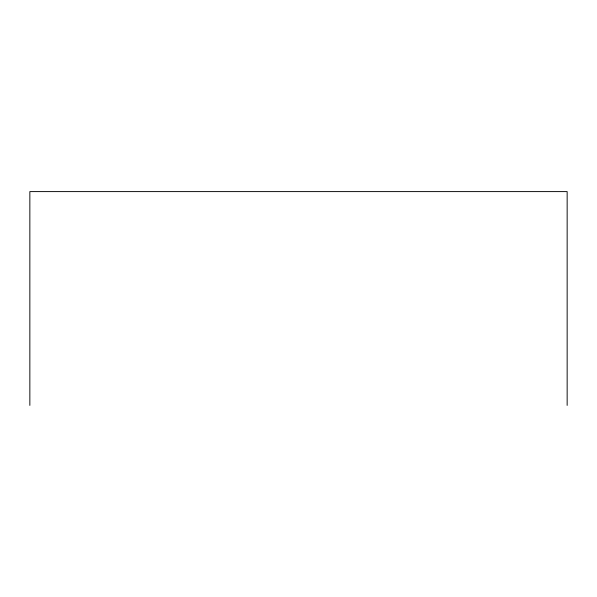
<?xml version="1.0" encoding="UTF-8"?>
<svg xmlns="http://www.w3.org/2000/svg" width="597" height="597" viewBox="0 0 597 597"><rect width="100%" height="100%" fill="white"/><g stroke="black" fill="none" stroke-linecap="round" stroke-linejoin="round"><path stroke-width="0.9" d="M567.15 405.4L567.15 191.6L29.85 191.6L29.85 405.4"/></g></svg>
